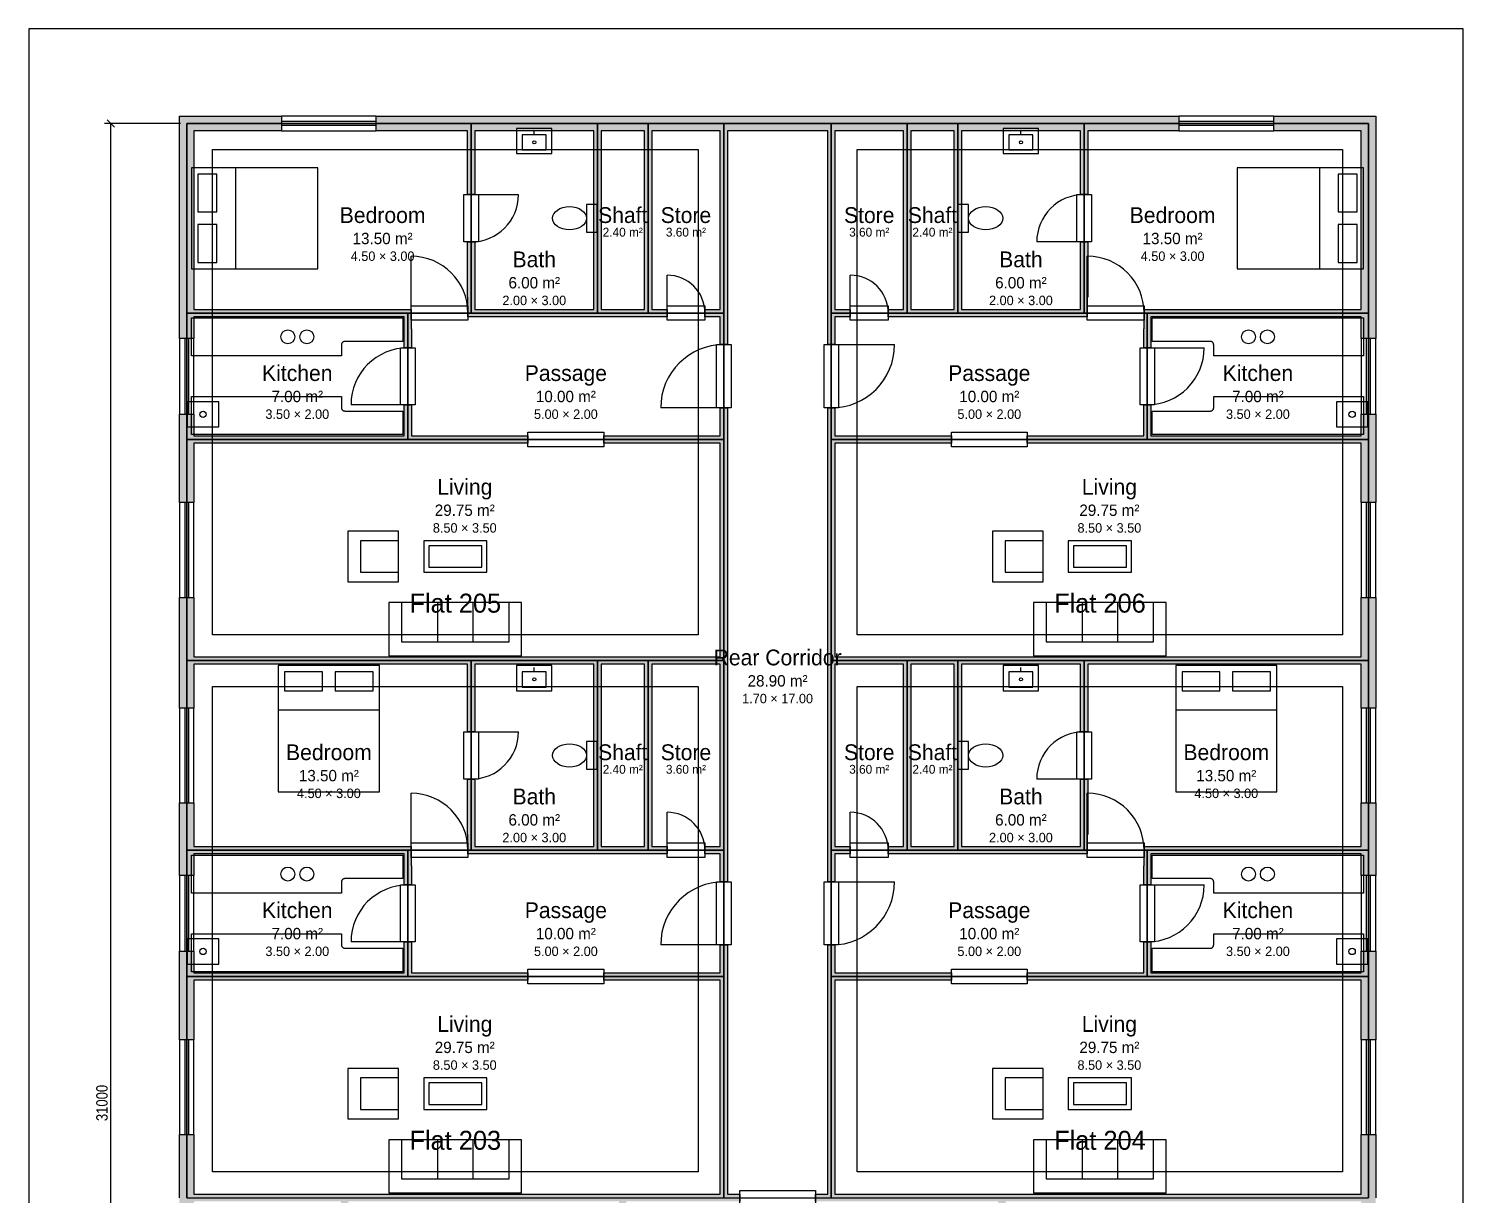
# Model space of a CAD drawing. Header units: metres. Extents: x -9 to 190, y -15 to 60.
# Drawn here: x 129.9 to 152.6, y 16.54 to 35 of the extents above; entities that cross this region are included whole.
import ezdxf
from ezdxf.enums import TextEntityAlignment as Align

# ---------------------------------------------------------------- set-up
doc = ezdxf.new("R2010")
doc.units = ezdxf.units.M
for name, color, linetype in [('DIMENSION', 3, 'Continuous'), ('DOOR-SWING', 2, 'Continuous'), ('FURNITURE', 8, 'Continuous'), ('GLAZING', 4, 'Continuous'), ('HATCH', 8, 'Continuous'), ('TEXT', 7, 'Continuous'), ('WALL', 7, 'Continuous')]:
    doc.layers.add(name, color=color, linetype=linetype)
doc.styles.add('OpenSansCondensed-Light', font='OpenSansCondensed-Light.ttf')
doc.dimstyles.new('EZDXF', dxfattribs={"dimtxt": 0.18, "dimasz": 0.12, "dimexe": 0.1, "dimexo": 0.1, "dimgap": 0.05, "dimtad": 1, "dimdec": 0, "dimlfac": 1000, "dimzin": 12, "dimdsep": 46, "dimtxsty": 'OpenSansCondensed-Light', "dimblk": 'ARCHTICK', "dimcen": 2.5, "dimazin": 3, "dimtfac": 0.5, "dimtmove": 2, "dimatfit": 3})

# ---------------------------------------------------------------- blocks, each defined once
blk = doc.blocks.new('SOFA-3')
for p, q in [((-0.28, -0.42), (-0.28, 0.2)), ((0.28, -0.42), (0.28, 0.2))]:
    blk.add_line(p, q)
for points in [[(-1.05, -0.42), (1.05, -0.42), (1.05, 0.42), (-1.05, 0.42)], [(-0.85, -0.42), (0.85, -0.42), (0.85, 0.2), (-0.85, 0.2)]]:
    blk.add_lwpolyline(points, close=True)
blk = doc.blocks.new('COFFEE')
for points in [[(-0.5, -0.25), (0.5, -0.25), (0.5, 0.25), (-0.5, 0.25)], [(-0.42, -0.17), (0.42, -0.17), (0.42, 0.17), (-0.42, 0.17)]]:
    blk.add_lwpolyline(points, close=True)
blk = doc.blocks.new('ARMCHAIR')
for points in [[(-0.4, -0.4), (0.4, -0.4), (0.4, 0.4), (-0.4, 0.4)], [(-0.25, -0.4), (0.25, -0.4), (0.25, 0.2), (-0.25, 0.2)]]:
    blk.add_lwpolyline(points, close=True)
blk = doc.blocks.new('BED-D')
blk.add_line((-0.8, 0.3), (0.8, 0.3))
for points in [[(-0.8, -1), (0.8, -1), (0.8, 1), (-0.8, 1)], [(-0.7, 0.6), (-0.1, 0.6), (-0.1, 0.9), (-0.7, 0.9)], [(0.1, 0.6), (0.7, 0.6), (0.7, 0.9), (0.1, 0.9)]]:
    blk.add_lwpolyline(points, close=True)
blk = doc.blocks.new('WC')
blk.add_lwpolyline([(-0.22, 0.25), (0.22, 0.25), (0.22, 0.42), (-0.22, 0.42)], close=True)
blk.add_ellipse((0, -0.02), major_axis=(0, 0.27), ratio=0.68)
blk = doc.blocks.new('BASIN')
blk.add_line((0, 0.1), (0, 0.17))
for points in [[(-0.28, -0.2), (0.28, -0.2), (0.28, 0.2), (-0.28, 0.2)], [(-0.19, -0.14), (0.19, -0.14), (0.19, 0.1), (-0.19, 0.1)]]:
    blk.add_lwpolyline(points, close=True)
blk.add_circle((0, -0.02), 0.025)
blk = doc.blocks.new('_ARCHTICK')
at = {"color": 0, "linetype": 'BYBLOCK', "const_width": 0.15}
blk.add_lwpolyline([(-0.5, -0.5), (0.5, 0.5)], dxfattribs=at)

msp = doc.modelspace()

# ---------------------------------------------------------------- hatches: boundary and pattern name
at = {"layer": 'HATCH'}
for points in [[(132.285, 30.385), (132.285, 30.5), (132.285, 30.615), (132.285, 33.385), (132.285, 33.5), (132.285, 33.615), (132.515, 33.615), (133.9, 33.615), (133.9, 33.385), (132.515, 33.385), (132.515, 30.615), (132.515, 30.5575), (135.8425, 30.5575), (135.9, 30.5575), (135.95, 30.5575), (135.95, 30.25), (135.9575, 30.25), (135.9575, 29.95), (135.8425, 29.95), (135.8425, 30.4425), (132.515, 30.4425), (132.515, 30.385), (132.515, 30.1), (132.285, 30.1)], [(150.985, 33.615), (151.1, 33.615), (151.215, 33.615), (151.215, 33.385), (151.215, 30.615), (151.215, 30.5), (151.215, 30.385), (151.215, 30.1), (150.985, 30.1), (150.985, 30.385), (150.985, 30.4425), (147.6575, 30.4425), (147.6575, 29.95), (147.5425, 29.95), (147.5425, 30.25), (147.55, 30.25), (147.55, 30.5575), (147.6, 30.5575), (147.6575, 30.5575), (150.985, 30.5575), (150.985, 30.615), (150.985, 33.385), (149.6, 33.385), (149.6, 33.615)], [(132.285, 28.385), (132.285, 28.5), (132.285, 28.615), (132.285, 28.9), (132.515, 28.9), (132.515, 28.615), (132.515, 28.5575), (135.8425, 28.5575), (135.8425, 29.05), (135.9575, 29.05), (135.9575, 28.5575), (137.8, 28.5575), (137.8, 28.4425), (135.9575, 28.4425), (135.9, 28.4425), (135.8425, 28.4425), (132.515, 28.4425), (132.515, 28.385), (132.515, 27.5), (132.285, 27.5)], [(151.215, 28.615), (151.215, 28.5), (151.215, 28.385), (151.215, 27.5), (150.985, 27.5), (150.985, 28.385), (150.985, 28.4425), (147.6575, 28.4425), (147.6, 28.4425), (147.5425, 28.4425), (145.7, 28.4425), (145.7, 28.5575), (147.5425, 28.5575), (147.5425, 29.05), (147.6575, 29.05), (147.6575, 28.5575), (150.985, 28.5575), (150.985, 28.615), (150.985, 28.9), (151.215, 28.9)], [(132.285, 21.885), (132.285, 22), (132.285, 22.115), (132.285, 22.75), (132.515, 22.75), (132.515, 22.115), (132.515, 22.0575), (135.8425, 22.0575), (135.9, 22.0575), (135.95, 22.0575), (135.95, 21.75), (135.9575, 21.75), (135.9575, 21.45), (135.8425, 21.45), (135.8425, 21.9425), (132.515, 21.9425), (132.515, 21.885), (132.515, 21.6), (132.285, 21.6)], [(151.215, 22.115), (151.215, 22), (151.215, 21.885), (151.215, 21.6), (150.985, 21.6), (150.985, 21.885), (150.985, 21.9425), (147.6575, 21.9425), (147.6575, 21.45), (147.5425, 21.45), (147.5425, 21.75), (147.55, 21.75), (147.55, 22.0575), (147.6, 22.0575), (147.6575, 22.0575), (150.985, 22.0575), (150.985, 22.115), (150.985, 22.75), (151.215, 22.75)], [(132.285, 19.885), (132.285, 20), (132.285, 20.115), (132.285, 20.4), (132.515, 20.4), (132.515, 20.115), (132.515, 20.0575), (135.8425, 20.0575), (135.8425, 20.55), (135.9575, 20.55), (135.9575, 20.0575), (137.8, 20.0575), (137.8, 19.9425), (135.9575, 19.9425), (135.9, 19.9425), (135.8425, 19.9425), (132.515, 19.9425), (132.515, 19.885), (132.515, 19), (132.285, 19)], [(151.215, 20.115), (151.215, 20), (151.215, 19.885), (151.215, 19), (150.985, 19), (150.985, 19.885), (150.985, 19.9425), (147.6575, 19.9425), (147.6, 19.9425), (147.5425, 19.9425), (145.7, 19.9425), (145.7, 20.0575), (147.5425, 20.0575), (147.5425, 20.55), (147.6575, 20.55), (147.6575, 20.0575), (150.985, 20.0575), (150.985, 20.115), (150.985, 20.4), (151.215, 20.4)]]:
    msp.add_hatch(color=8, dxfattribs=at).paths.add_polyline_path(points)
h = msp.add_hatch(color=8, dxfattribs=at)
h.paths.add_polyline_path([(136.785, 33.615), (136.9, 33.615), (137.015, 33.615), (138.785, 33.615), (138.9, 33.615), (139.015, 33.615), (139.585, 33.615), (139.7, 33.615), (139.815, 33.615), (140.785, 33.615), (140.9, 33.615), (141.015, 33.615), (142.485, 33.615), (142.6, 33.615), (142.715, 33.615), (143.685, 33.615), (143.8, 33.615), (143.915, 33.615), (144.485, 33.615), (144.6, 33.615), (144.715, 33.615), (146.485, 33.615), (146.6, 33.615), (146.715, 33.615), (148.1, 33.615), (148.1, 33.385), (146.715, 33.385), (146.6575, 33.385), (146.6575, 32.375), (146.5425, 32.375), (146.5425, 33.385), (146.485, 33.385), (144.715, 33.385), (144.6575, 33.385), (144.6575, 30.5575), (146.5425, 30.5575), (146.5425, 31.625), (146.6575, 31.625), (146.6575, 30.75), (146.65, 30.75), (146.65, 30.4425), (146.6, 30.4425), (146.5425, 30.4425), (144.6575, 30.4425), (144.6, 30.4425), (144.5425, 30.4425), (143.8575, 30.4425), (143.8, 30.4425), (143.7425, 30.4425), (143.5, 30.4425), (143.5, 30.5575), (143.7425, 30.5575), (143.7425, 33.385), (143.685, 33.385), (142.715, 33.385), (142.6575, 33.385), (142.6575, 30.5575), (142.9, 30.5575), (142.9, 30.4425), (142.6575, 30.4425), (142.6575, 30), (142.5425, 30), (142.5425, 30.4425), (142.5425, 30.5), (142.5425, 30.5575), (142.5425, 33.385), (142.485, 33.385), (141.015, 33.385), (140.9575, 33.385), (140.9575, 30.5575), (140.9575, 30.5), (140.9575, 30.4425), (140.9575, 30), (140.8425, 30), (140.8425, 30.4425), (140.6, 30.4425), (140.6, 30.5575), (140.8425, 30.5575), (140.8425, 33.385), (140.785, 33.385), (139.815, 33.385), (139.7575, 33.385), (139.7575, 30.5575), (140, 30.5575), (140, 30.4425), (139.7575, 30.4425), (139.7, 30.4425), (139.6425, 30.4425), (138.9575, 30.4425), (138.9, 30.4425), (138.8425, 30.4425), (136.9575, 30.4425), (136.9, 30.4425), (136.85, 30.4425), (136.85, 30.75), (136.8425, 30.75), (136.8425, 31.625), (136.9575, 31.625), (136.9575, 30.5575), (138.8425, 30.5575), (138.8425, 33.385), (138.785, 33.385), (137.015, 33.385), (136.9575, 33.385), (136.9575, 32.375), (136.8425, 32.375), (136.8425, 33.385), (136.785, 33.385), (135.4, 33.385), (135.4, 33.615)])
h.paths.add_polyline_path([(139.015, 33.385), (138.9575, 33.385), (138.9575, 30.5575), (139.6425, 30.5575), (139.6425, 33.385), (139.585, 33.385)], flags=0)
h.paths.add_polyline_path([(143.8575, 33.385), (143.8575, 30.5575), (144.5425, 30.5575), (144.5425, 33.385), (144.485, 33.385), (143.915, 33.385)], flags=0)
h = msp.add_hatch(color=8, dxfattribs=at)
h.paths.add_polyline_path([(132.285, 24.885), (132.285, 25), (132.285, 25.115), (132.285, 26), (132.515, 26), (132.515, 25.115), (132.515, 25.0575), (136.8425, 25.0575), (136.9, 25.0575), (136.9575, 25.0575), (138.8425, 25.0575), (138.9, 25.0575), (138.9575, 25.0575), (139.6425, 25.0575), (139.7, 25.0575), (139.7575, 25.0575), (140.8425, 25.0575), (140.8425, 28.4425), (139, 28.4425), (139, 28.5575), (140.8425, 28.5575), (140.8425, 29), (140.9575, 29), (140.9575, 28.5575), (140.9575, 28.5), (140.9575, 28.4425), (140.9575, 25.0575), (140.9575, 25), (140.9575, 24.9425), (140.9575, 22.0575), (140.9575, 22), (140.9575, 21.9425), (140.9575, 21.5), (140.8425, 21.5), (140.8425, 21.9425), (140.6, 21.9425), (140.6, 22.0575), (140.8425, 22.0575), (140.8425, 24.9425), (139.7575, 24.9425), (139.7575, 22.0575), (140, 22.0575), (140, 21.9425), (139.7575, 21.9425), (139.7, 21.9425), (139.6425, 21.9425), (138.9575, 21.9425), (138.9, 21.9425), (138.8425, 21.9425), (136.9575, 21.9425), (136.9, 21.9425), (136.85, 21.9425), (136.85, 22.25), (136.8425, 22.25), (136.8425, 23.125), (136.9575, 23.125), (136.9575, 22.0575), (138.8425, 22.0575), (138.8425, 24.9425), (136.9575, 24.9425), (136.9575, 23.875), (136.8425, 23.875), (136.8425, 24.9425), (132.515, 24.9425), (132.515, 24.885), (132.515, 24.25), (132.285, 24.25)])
h.paths.add_polyline_path([(139.6425, 22.0575), (139.6425, 24.9425), (138.9575, 24.9425), (138.9575, 22.0575)], flags=0)
h = msp.add_hatch(color=8, dxfattribs=at)
h.paths.add_polyline_path([(151.215, 25.115), (151.215, 25), (151.215, 24.885), (151.215, 24.25), (150.985, 24.25), (150.985, 24.885), (150.985, 24.9425), (146.6575, 24.9425), (146.6575, 23.875), (146.5425, 23.875), (146.5425, 24.9425), (144.6575, 24.9425), (144.6575, 22.0575), (146.5425, 22.0575), (146.5425, 23.125), (146.6575, 23.125), (146.6575, 22.25), (146.65, 22.25), (146.65, 21.9425), (146.6, 21.9425), (146.5425, 21.9425), (144.6575, 21.9425), (144.6, 21.9425), (144.5425, 21.9425), (143.8575, 21.9425), (143.8, 21.9425), (143.7425, 21.9425), (143.5, 21.9425), (143.5, 22.0575), (143.7425, 22.0575), (143.7425, 24.9425), (142.6575, 24.9425), (142.6575, 22.0575), (142.9, 22.0575), (142.9, 21.9425), (142.6575, 21.9425), (142.6575, 21.5), (142.5425, 21.5), (142.5425, 21.9425), (142.5425, 22), (142.5425, 22.0575), (142.5425, 24.9425), (142.5425, 25), (142.5425, 25.0575), (142.5425, 28.4425), (142.5425, 28.5), (142.5425, 28.5575), (142.5425, 29), (142.6575, 29), (142.6575, 28.5575), (144.5, 28.5575), (144.5, 28.4425), (142.6575, 28.4425), (142.6575, 25.0575), (143.7425, 25.0575), (143.8, 25.0575), (143.8575, 25.0575), (144.5425, 25.0575), (144.6, 25.0575), (144.6575, 25.0575), (146.5425, 25.0575), (146.6, 25.0575), (146.6575, 25.0575), (150.985, 25.0575), (150.985, 25.115), (150.985, 26), (151.215, 26)])
h.paths.add_polyline_path([(144.5425, 24.9425), (143.8575, 24.9425), (143.8575, 22.0575), (144.5425, 22.0575)], flags=0)
h = msp.add_hatch(color=8, dxfattribs=at)
h.paths.add_polyline_path([(132.285, 11.385), (132.285, 11.5), (132.285, 11.615), (132.285, 16.385), (132.285, 16.5), (132.285, 16.615), (132.285, 17.5), (132.515, 17.5), (132.515, 16.615), (132.515, 16.5575), (134.8425, 16.5575), (134.9, 16.5575), (134.9575, 16.5575), (139.2425, 16.5575), (139.3, 16.5575), (139.3575, 16.5575), (140.8425, 16.5575), (140.8425, 19.9425), (139, 19.9425), (139, 20.0575), (140.8425, 20.0575), (140.8425, 20.5), (140.9575, 20.5), (140.9575, 20.0575), (140.9575, 20), (140.9575, 19.9425), (140.9575, 16.5575), (141.15, 16.5575), (141.15, 16.4425), (140.9575, 16.4425), (140.9, 16.4425), (140.8425, 16.4425), (139.3575, 16.4425), (139.3575, 16), (139.2425, 16), (139.2425, 16.4425), (134.9575, 16.4425), (134.9575, 15.75), (134.8425, 15.75), (134.8425, 16.4425), (132.515, 16.4425), (132.515, 16.385), (132.515, 11.615), (132.515, 11.5575), (134.8425, 11.5575), (134.8425, 13.9425), (134.8425, 14), (134.8425, 14.0575), (134.8425, 14.75), (134.9575, 14.75), (134.9575, 14.0575), (135.5, 14.0575), (135.5, 13.9425), (134.9575, 13.9425), (134.9575, 11.5575), (135.8425, 11.5575), (135.9, 11.5575), (135.9575, 11.5575), (137.0425, 11.5575), (137.0425, 13.9425), (136.5, 13.9425), (136.5, 14.0575), (137.0425, 14.0575), (137.1, 14.0575), (137.1575, 14.0575), (137.7, 14.0575), (137.7, 13.9425), (137.1575, 13.9425), (137.1575, 11.5575), (137.8425, 11.5575), (137.9, 11.5575), (137.9575, 11.5575), (138.6425, 11.5575), (138.7, 11.5575), (138.7575, 11.5575), (139.2425, 11.5575), (139.2425, 13.9425), (138.7, 13.9425), (138.7, 14.0575), (139.2425, 14.0575), (139.2425, 14.5), (139.3575, 14.5), (139.3575, 14.0575), (139.3575, 14), (139.3575, 13.9425), (139.3575, 11.5575), (139.9425, 11.5575), (140, 11.5575), (140.0575, 11.5575), (140.8425, 11.5575), (140.9, 11.5575), (140.9575, 11.5575), (141.15, 11.5575), (141.15, 11.4425), (140.9575, 11.4425), (140.9575, 8.5575), (140.9575, 8.5), (140.9575, 8.4425), (140.9575, 8.25), (140.8425, 8.25), (140.8425, 8.4425), (140.75, 8.4425), (140.75, 8.5575), (140.8425, 8.5575), (140.8425, 11.4425), (140.0575, 11.4425), (140.0575, 8.5575), (140.15, 8.5575), (140.15, 8.4425), (140.0575, 8.4425), (140, 8.4425), (139.9425, 8.4425), (139.725, 8.4425), (139.725, 8.5575), (139.9425, 8.5575), (139.9425, 11.4425), (139.3575, 11.4425), (139.3, 11.4425), (139.2425, 11.4425), (138.7575, 11.4425), (138.7575, 8.5575), (138.975, 8.5575), (138.975, 8.4425), (138.7575, 8.4425), (138.7, 8.4425), (138.6425, 8.4425), (137.9575, 8.4425), (137.9, 8.4425), (137.8425, 8.4425), (137.275, 8.4425), (137.275, 8.5575), (137.8425, 8.5575), (137.8425, 11.4425), (137.1575, 11.4425), (137.1, 11.4425), (137.0425, 11.4425), (135.9575, 11.4425), (135.9575, 8.5575), (136.525, 8.5575), (136.525, 8.4425), (135.9575, 8.4425), (135.9575, 8.2), (135.8425, 8.2), (135.8425, 8.4425), (135.8425, 8.5), (135.8425, 8.5575), (135.8425, 11.4425), (134.9575, 11.4425), (134.9, 11.4425), (134.8425, 11.4425), (132.515, 11.4425), (132.515, 11.385), (132.515, 10), (132.285, 10)])
h.paths.add_polyline_path([(138.6425, 11.4425), (137.9575, 11.4425), (137.9575, 8.5575), (138.6425, 8.5575)], flags=0)
h = msp.add_hatch(color=8, dxfattribs=at)
h.paths.add_polyline_path([(151.215, 16.615), (151.215, 16.5), (151.215, 16.385), (151.215, 13.415), (151.215, 13.3), (151.215, 13.185), (151.215, 11.615), (151.215, 11.5), (151.215, 11.385), (151.215, 10), (150.985, 10), (150.985, 11.385), (150.985, 11.4425), (147.6575, 11.4425), (147.6575, 8.5575), (147.6575, 8.5), (147.6575, 8.4425), (147.6575, 8.2), (147.5425, 8.2), (147.5425, 8.4425), (146.975, 8.4425), (146.975, 8.5575), (147.5425, 8.5575), (147.5425, 11.4425), (145.6575, 11.4425), (145.6575, 8.5575), (146.225, 8.5575), (146.225, 8.4425), (145.6575, 8.4425), (145.6, 8.4425), (145.5425, 8.4425), (144.8575, 8.4425), (144.8, 8.4425), (144.7425, 8.4425), (144.525, 8.4425), (144.525, 8.5575), (144.7425, 8.5575), (144.7425, 11.4425), (143.5575, 11.4425), (143.5575, 8.5575), (143.775, 8.5575), (143.775, 8.4425), (143.5575, 8.4425), (143.5, 8.4425), (143.4425, 8.4425), (143.35, 8.4425), (143.35, 8.5575), (143.4425, 8.5575), (143.4425, 11.4425), (142.6575, 11.4425), (142.6575, 8.5575), (142.75, 8.5575), (142.75, 8.4425), (142.6575, 8.4425), (142.6575, 8.25), (142.5425, 8.25), (142.5425, 8.4425), (142.5425, 8.5), (142.5425, 8.5575), (142.5425, 11.4425), (142.35, 11.4425), (142.35, 11.5575), (142.5425, 11.5575), (142.6, 11.5575), (142.6575, 11.5575), (143.4425, 11.5575), (143.5, 11.5575), (143.5575, 11.5575), (144.7425, 11.5575), (144.8, 11.5575), (144.8575, 11.5575), (145.2425, 11.5575), (145.2425, 11.95), (145.3575, 11.95), (145.3575, 11.5575), (145.5425, 11.5575), (145.6, 11.5575), (145.6575, 11.5575), (147.5425, 11.5575), (147.6, 11.5575), (147.6575, 11.5575), (150.985, 11.5575), (150.985, 11.615), (150.985, 13.185), (150.985, 13.2425), (145.3575, 13.2425), (145.3575, 12.85), (145.2425, 12.85), (145.2425, 13.2425), (145.2425, 13.3), (145.2425, 13.3575), (145.2425, 14.3), (145.3575, 14.3), (145.3575, 13.3575), (150.985, 13.3575), (150.985, 13.415), (150.985, 16.385), (150.985, 16.4425), (145.3575, 16.4425), (145.3575, 15.5), (145.2425, 15.5), (145.2425, 16.4425), (142.6575, 16.4425), (142.6, 16.4425), (142.5425, 16.4425), (142.35, 16.4425), (142.35, 16.5575), (142.5425, 16.5575), (142.5425, 19.9425), (142.5425, 20), (142.5425, 20.0575), (142.5425, 20.5), (142.6575, 20.5), (142.6575, 20.0575), (144.5, 20.0575), (144.5, 19.9425), (142.6575, 19.9425), (142.6575, 16.5575), (145.2425, 16.5575), (145.3, 16.5575), (145.3575, 16.5575), (150.985, 16.5575), (150.985, 16.615), (150.985, 17.5), (151.215, 17.5)])
h.paths.add_polyline_path([(144.8575, 11.4425), (144.8575, 8.5575), (145.5425, 8.5575), (145.5425, 11.4425), (145.3575, 11.4425), (145.3, 11.4425), (145.2425, 11.4425)], flags=0)

# ---------------------------------------------------------------- linework, layer by layer
at = {"layer": '_Carpet area'}
for points in [[(132.8094, 25.4094), (132.8094, 33.0906), (140.4906, 33.0906), (140.4906, 25.4094)], [(143.0094, 25.4094), (143.0094, 33.0906), (150.6906, 33.0906), (150.6906, 25.4094)], [(132.8094, 16.9094), (132.8094, 24.5906), (140.4906, 24.5906), (140.4906, 16.9094)], [(143.0094, 16.9094), (143.0094, 24.5906), (150.6906, 24.5906), (150.6906, 16.9094)]]:
    msp.add_lwpolyline(points, close=True, dxfattribs=at)
at = {"layer": '_Door'}
for points in [[(137.015, 32.375), (137.015, 31.625), (136.785, 31.625), (136.785, 32.375)], [(146.485, 31.625), (146.485, 32.375), (146.715, 32.375), (146.715, 31.625)], [(135.95, 30.615), (136.85, 30.615), (136.85, 30.385), (135.95, 30.385)], [(140, 30.615), (140.6, 30.615), (140.6, 30.385), (140, 30.385)], [(142.9, 30.615), (143.5, 30.615), (143.5, 30.385), (142.9, 30.385)], [(146.65, 30.615), (147.55, 30.615), (147.55, 30.385), (146.65, 30.385)], [(140.785, 29), (140.785, 30), (141.015, 30), (141.015, 29)], [(142.715, 30), (142.715, 29), (142.485, 29), (142.485, 30)], [(135.785, 29.05), (135.785, 29.95), (136.015, 29.95), (136.015, 29.05)], [(147.715, 29.95), (147.715, 29.05), (147.485, 29.05), (147.485, 29.95)], [(139, 28.385), (137.8, 28.385), (137.8, 28.615), (139, 28.615)], [(145.7, 28.385), (144.5, 28.385), (144.5, 28.615), (145.7, 28.615)], [(137.015, 23.875), (137.015, 23.125), (136.785, 23.125), (136.785, 23.875)], [(146.485, 23.125), (146.485, 23.875), (146.715, 23.875), (146.715, 23.125)], [(135.95, 22.115), (136.85, 22.115), (136.85, 21.885), (135.95, 21.885)], [(140, 22.115), (140.6, 22.115), (140.6, 21.885), (140, 21.885)], [(142.9, 22.115), (143.5, 22.115), (143.5, 21.885), (142.9, 21.885)], [(146.65, 22.115), (147.55, 22.115), (147.55, 21.885), (146.65, 21.885)], [(135.785, 20.55), (135.785, 21.45), (136.015, 21.45), (136.015, 20.55)], [(140.785, 20.5), (140.785, 21.5), (141.015, 21.5), (141.015, 20.5)], [(142.715, 21.5), (142.715, 20.5), (142.485, 20.5), (142.485, 21.5)], [(147.715, 21.45), (147.715, 20.55), (147.485, 20.55), (147.485, 21.45)], [(139, 19.885), (137.8, 19.885), (137.8, 20.115), (139, 20.115)], [(145.7, 19.885), (144.5, 19.885), (144.5, 20.115), (145.7, 20.115)], [(142.35, 16.385), (141.15, 16.385), (141.15, 16.615), (142.35, 16.615)]]:
    msp.add_lwpolyline(points, close=True, dxfattribs=at)
at = {"layer": '_Floor'}
msp.add_lwpolyline([(129.9, -1.7), (152.6, -1.7), (152.6, 35), (129.9, 35)], close=True, dxfattribs=at)
at = {"layer": '_ResiFSI'}
msp.add_lwpolyline([(132.4, 16.5), (132.4, 20), (132.4, 22), (132.4, 25), (132.4, 28.5), (132.4, 30.5), (132.4, 33.5), (136.9, 33.5), (138.9, 33.5), (139.7, 33.5), (140.9, 33.5), (142.6, 33.5), (143.8, 33.5), (144.6, 33.5), (146.6, 33.5), (151.1, 33.5), (151.1, 30.5), (151.1, 28.5), (151.1, 25), (151.1, 22), (151.1, 20), (151.1, 16.5)], dxfattribs=at)
at = {"layer": '_Room'}
for points in [[(132.4, 30.5), (136.9, 30.5), (136.9, 33.5), (132.4, 33.5)], [(136.9, 30.5), (138.9, 30.5), (138.9, 33.5), (136.9, 33.5)], [(138.9, 30.5), (139.7, 30.5), (139.7, 33.5), (138.9, 33.5)], [(139.7, 30.5), (140.9, 30.5), (140.9, 33.5), (139.7, 33.5)], [(140.9, 16.5), (142.6, 16.5), (142.6, 33.5), (140.9, 33.5)], [(142.6, 30.5), (143.8, 30.5), (143.8, 33.5), (142.6, 33.5)], [(143.8, 30.5), (144.6, 30.5), (144.6, 33.5), (143.8, 33.5)], [(144.6, 30.5), (146.6, 30.5), (146.6, 33.5), (144.6, 33.5)], [(146.6, 30.5), (151.1, 30.5), (151.1, 33.5), (146.6, 33.5)], [(132.4, 28.5), (135.9, 28.5), (135.9, 30.5), (132.4, 30.5)], [(135.9, 28.5), (140.9, 28.5), (140.9, 30.5), (135.9, 30.5)], [(142.6, 28.5), (147.6, 28.5), (147.6, 30.5), (142.6, 30.5)], [(147.6, 28.5), (151.1, 28.5), (151.1, 30.5), (147.6, 30.5)], [(132.4, 25), (140.9, 25), (140.9, 28.5), (132.4, 28.5)], [(142.6, 25), (151.1, 25), (151.1, 28.5), (142.6, 28.5)], [(132.4, 22), (136.9, 22), (136.9, 25), (132.4, 25)], [(136.9, 22), (138.9, 22), (138.9, 25), (136.9, 25)], [(138.9, 22), (139.7, 22), (139.7, 25), (138.9, 25)], [(139.7, 22), (140.9, 22), (140.9, 25), (139.7, 25)], [(142.6, 22), (143.8, 22), (143.8, 25), (142.6, 25)], [(143.8, 22), (144.6, 22), (144.6, 25), (143.8, 25)], [(144.6, 22), (146.6, 22), (146.6, 25), (144.6, 25)], [(146.6, 22), (151.1, 22), (151.1, 25), (146.6, 25)], [(132.4, 20), (135.9, 20), (135.9, 22), (132.4, 22)], [(135.9, 20), (140.9, 20), (140.9, 22), (135.9, 22)], [(142.6, 20), (147.6, 20), (147.6, 22), (142.6, 22)], [(147.6, 20), (151.1, 20), (151.1, 22), (147.6, 22)], [(132.4, 16.5), (140.9, 16.5), (140.9, 20), (132.4, 20)], [(142.6, 16.5), (151.1, 16.5), (151.1, 20), (142.6, 20)]]:
    msp.add_lwpolyline(points, close=True, dxfattribs=at)
at = {"layer": '_Window'}
for points in [[(135.4, 33.615), (133.9, 33.615), (133.9, 33.385), (135.4, 33.385)], [(149.6, 33.615), (148.1, 33.615), (148.1, 33.385), (149.6, 33.385)], [(132.285, 30.1), (132.285, 28.9), (132.515, 28.9), (132.515, 30.1)], [(151.215, 28.9), (151.215, 30.1), (150.985, 30.1), (150.985, 28.9)], [(132.285, 27.5), (132.285, 26), (132.515, 26), (132.515, 27.5)], [(151.215, 26), (151.215, 27.5), (150.985, 27.5), (150.985, 26)], [(132.285, 24.25), (132.285, 22.75), (132.515, 22.75), (132.515, 24.25)], [(151.215, 22.75), (151.215, 24.25), (150.985, 24.25), (150.985, 22.75)], [(132.285, 21.6), (132.285, 20.4), (132.515, 20.4), (132.515, 21.6)], [(151.215, 20.4), (151.215, 21.6), (150.985, 21.6), (150.985, 20.4)], [(132.285, 19), (132.285, 17.5), (132.515, 17.5), (132.515, 19)], [(151.215, 17.5), (151.215, 19), (150.985, 19), (150.985, 17.5)]]:
    msp.add_lwpolyline(points, close=True, dxfattribs=at)
at = {"layer": 'DOOR-SWING'}
for p, q in [((136.9, 32.375), (137.65, 32.375)), ((146.6, 31.625), (145.85, 31.625)), ((135.95, 30.5), (135.95, 31.4)), ((146.65, 30.5), (146.65, 31.4)), ((140, 30.5), (140, 31.1)), ((142.9, 30.5), (142.9, 31.1)), ((142.6, 30), (143.6, 30)), ((147.6, 29.95), (148.5, 29.95)), ((135.9, 29.05), (135, 29.05)), ((140.9, 29), (139.9, 29)), ((136.9, 23.875), (137.65, 23.875)), ((146.6, 23.125), (145.85, 23.125)), ((135.95, 22), (135.95, 22.9)), ((146.65, 22), (146.65, 22.9)), ((140, 22), (140, 22.6)), ((142.9, 22), (142.9, 22.6)), ((142.6, 21.5), (143.6, 21.5)), ((147.6, 21.45), (148.5, 21.45)), ((135.9, 20.55), (135, 20.55)), ((140.9, 20.5), (139.9, 20.5))]:
    msp.add_line(p, q, dxfattribs=at)
for centre, radius, start, end in [((136.9, 32.375), 0.75, -90, 0), ((146.6, 31.625), 0.75, 90, 180), ((135.95, 30.5), 0.9, 0, 90), ((146.65, 30.5), 0.9, 0, 90), ((140, 30.5), 0.6, 0, 90), ((142.9, 30.5), 0.6, 0, 90), ((140.9, 29), 1, 90, 180), ((142.6, 30), 1, -90, 0), ((135.9, 29.05), 0.9, 90, 180), ((147.6, 29.95), 0.9, -90, 0), ((136.9, 23.875), 0.75, -90, 0), ((146.6, 23.125), 0.75, 90, 180), ((135.95, 22), 0.9, 0, 90), ((146.65, 22), 0.9, 0, 90), ((140, 22), 0.6, 0, 90), ((142.9, 22), 0.6, 0, 90), ((135.9, 20.55), 0.9, 90, 180), ((140.9, 20.5), 1, 90, 180), ((142.6, 21.5), 1, -90, 0), ((147.6, 21.45), 0.9, -90, 0)]:
    msp.add_arc(centre, radius, start, end, dxfattribs=at)
at = {"layer": 'FURNITURE'}
for points in [[(132.4775, 30.4225), (135.8225, 30.4225), (135.8225, 30.05), (134.9, 30.05), (134.8951, 30.0498), (134.8902, 30.049), (134.8855, 30.0478), (134.8809, 30.0462), (134.8764, 30.0441), (134.8722, 30.0416), (134.8683, 30.0387), (134.8646, 30.0354), (134.8613, 30.0317), (134.8584, 30.0278), (134.8559, 30.0236), (134.8538, 30.0191), (134.8522, 30.0145), (134.851, 30.0098), (134.8502, 30.0049), (134.85, 30), (134.85, 29.8225), (132.4775, 29.8225)], [(147.6775, 30.4225), (151.0225, 30.4225), (151.0225, 29.8225), (148.65, 29.8225), (148.65, 30), (148.6498, 30.0049), (148.649, 30.0098), (148.6478, 30.0145), (148.6462, 30.0191), (148.6441, 30.0236), (148.6416, 30.0278), (148.6387, 30.0317), (148.6354, 30.0354), (148.6317, 30.0387), (148.6278, 30.0416), (148.6236, 30.0441), (148.6191, 30.0462), (148.6145, 30.0478), (148.6098, 30.049), (148.6049, 30.0498), (148.6, 30.05), (147.6775, 30.05)], [(132.409, 28.6978), (132.909, 28.6978), (132.909, 29.0978), (132.409, 29.0978)], [(132.4775, 29.1775), (134.85, 29.1775), (134.85, 29), (134.8502, 28.9951), (134.851, 28.9902), (134.8522, 28.9855), (134.8538, 28.9809), (134.8559, 28.9764), (134.8584, 28.9722), (134.8613, 28.9683), (134.8646, 28.9646), (134.8683, 28.9613), (134.8722, 28.9584), (134.8764, 28.9559), (134.8809, 28.9538), (134.8855, 28.9522), (134.8902, 28.951), (134.8951, 28.9502), (134.9, 28.95), (135.8225, 28.95), (135.8225, 28.5775), (132.4775, 28.5775)], [(147.6775, 28.95), (148.6, 28.95), (148.6049, 28.9502), (148.6098, 28.951), (148.6145, 28.9522), (148.6191, 28.9538), (148.6236, 28.9559), (148.6278, 28.9584), (148.6317, 28.9613), (148.6354, 28.9646), (148.6387, 28.9683), (148.6416, 28.9722), (148.6441, 28.9764), (148.6462, 28.9809), (148.6478, 28.9855), (148.649, 28.9902), (148.6498, 28.9951), (148.65, 29), (148.65, 29.1775), (151.0225, 29.1775), (151.0225, 28.5775), (147.6775, 28.5775)], [(150.591, 28.6978), (151.091, 28.6978), (151.091, 29.0978), (150.591, 29.0978)], [(132.4775, 21.9225), (135.8225, 21.9225), (135.8225, 21.55), (134.9, 21.55), (134.8951, 21.5498), (134.8902, 21.549), (134.8855, 21.5478), (134.8809, 21.5462), (134.8764, 21.5441), (134.8722, 21.5416), (134.8683, 21.5387), (134.8646, 21.5354), (134.8613, 21.5317), (134.8584, 21.5278), (134.8559, 21.5236), (134.8538, 21.5191), (134.8522, 21.5145), (134.851, 21.5098), (134.8502, 21.5049), (134.85, 21.5), (134.85, 21.3225), (132.4775, 21.3225)], [(147.6775, 21.9225), (151.0225, 21.9225), (151.0225, 21.3225), (148.65, 21.3225), (148.65, 21.5), (148.6498, 21.5049), (148.649, 21.5098), (148.6478, 21.5145), (148.6462, 21.5191), (148.6441, 21.5236), (148.6416, 21.5278), (148.6387, 21.5317), (148.6354, 21.5354), (148.6317, 21.5387), (148.6278, 21.5416), (148.6236, 21.5441), (148.6191, 21.5462), (148.6145, 21.5478), (148.6098, 21.549), (148.6049, 21.5498), (148.6, 21.55), (147.6775, 21.55)], [(132.4775, 20.6775), (134.85, 20.6775), (134.85, 20.5), (134.8502, 20.4951), (134.851, 20.4902), (134.8522, 20.4855), (134.8538, 20.4809), (134.8559, 20.4764), (134.8584, 20.4722), (134.8613, 20.4683), (134.8646, 20.4646), (134.8683, 20.4613), (134.8722, 20.4584), (134.8764, 20.4559), (134.8809, 20.4538), (134.8855, 20.4522), (134.8902, 20.451), (134.8951, 20.4502), (134.9, 20.45), (135.8225, 20.45), (135.8225, 20.0775), (132.4775, 20.0775)], [(147.6775, 20.45), (148.6, 20.45), (148.6049, 20.4502), (148.6098, 20.451), (148.6145, 20.4522), (148.6191, 20.4538), (148.6236, 20.4559), (148.6278, 20.4584), (148.6317, 20.4613), (148.6354, 20.4646), (148.6387, 20.4683), (148.6416, 20.4722), (148.6441, 20.4764), (148.6462, 20.4809), (148.6478, 20.4855), (148.649, 20.4902), (148.6498, 20.4951), (148.65, 20.5), (148.65, 20.6775), (151.0225, 20.6775), (151.0225, 20.0775), (147.6775, 20.0775)], [(132.409, 20.1978), (132.909, 20.1978), (132.909, 20.5978), (132.409, 20.5978)], [(150.591, 20.1978), (151.091, 20.1978), (151.091, 20.5978), (150.591, 20.5978)]]:
    msp.add_lwpolyline(points, close=True, dxfattribs=at)
for centre, radius in [((134, 30.1225), 0.11), ((134.3, 30.1225), 0.11), ((149.2, 30.1225), 0.11), ((149.5, 30.1225), 0.11), ((132.659, 28.8978), 0.05), ((150.841, 28.8978), 0.05), ((134, 21.6225), 0.11), ((134.3, 21.6225), 0.11), ((149.2, 21.6225), 0.11), ((149.5, 21.6225), 0.11), ((132.659, 20.3978), 0.05), ((150.841, 20.3978), 0.05)]:
    msp.add_circle(centre, radius, dxfattribs=at)
at = {"layer": 'GLAZING'}
for p, q in [((135.4, 33.53), (133.9, 33.53)), ((135.4, 33.47), (133.9, 33.47)), ((149.6, 33.53), (148.1, 33.53)), ((149.6, 33.47), (148.1, 33.47)), ((132.37, 30.1), (132.37, 28.9)), ((132.43, 30.1), (132.43, 28.9)), ((151.07, 28.9), (151.07, 30.1)), ((151.13, 28.9), (151.13, 30.1)), ((132.37, 27.5), (132.37, 26)), ((132.43, 27.5), (132.43, 26)), ((151.07, 26), (151.07, 27.5)), ((151.13, 26), (151.13, 27.5)), ((132.37, 24.25), (132.37, 22.75)), ((132.43, 24.25), (132.43, 22.75)), ((151.07, 22.75), (151.07, 24.25)), ((151.13, 22.75), (151.13, 24.25)), ((132.37, 21.6), (132.37, 20.4)), ((132.43, 21.6), (132.43, 20.4)), ((151.07, 20.4), (151.07, 21.6)), ((151.13, 20.4), (151.13, 21.6)), ((132.37, 19), (132.37, 17.5)), ((132.43, 19), (132.43, 17.5)), ((151.07, 17.5), (151.07, 19)), ((151.13, 17.5), (151.13, 19))]:
    msp.add_line(p, q, dxfattribs=at)
at = {"layer": 'WALL'}
for points in [[(132.285, 30.385), (132.285, 30.5), (132.285, 30.615), (132.285, 33.385), (132.285, 33.5), (132.285, 33.615), (132.515, 33.615), (133.9, 33.615), (133.9, 33.385), (132.515, 33.385), (132.515, 30.615), (132.515, 30.5575), (135.8425, 30.5575), (135.9, 30.5575), (135.95, 30.5575), (135.95, 30.25), (135.9575, 30.25), (135.9575, 29.95), (135.8425, 29.95), (135.8425, 30.4425), (132.515, 30.4425), (132.515, 30.385), (132.515, 30.1), (132.285, 30.1)], [(136.785, 33.615), (136.9, 33.615), (137.015, 33.615), (138.785, 33.615), (138.9, 33.615), (139.015, 33.615), (139.585, 33.615), (139.7, 33.615), (139.815, 33.615), (140.785, 33.615), (140.9, 33.615), (141.015, 33.615), (142.485, 33.615), (142.6, 33.615), (142.715, 33.615), (143.685, 33.615), (143.8, 33.615), (143.915, 33.615), (144.485, 33.615), (144.6, 33.615), (144.715, 33.615), (146.485, 33.615), (146.6, 33.615), (146.715, 33.615), (148.1, 33.615), (148.1, 33.385), (146.715, 33.385), (146.6575, 33.385), (146.6575, 32.375), (146.5425, 32.375), (146.5425, 33.385), (146.485, 33.385), (144.715, 33.385), (144.6575, 33.385), (144.6575, 30.5575), (146.5425, 30.5575), (146.5425, 31.625), (146.6575, 31.625), (146.6575, 30.75), (146.65, 30.75), (146.65, 30.4425), (146.6, 30.4425), (146.5425, 30.4425), (144.6575, 30.4425), (144.6, 30.4425), (144.5425, 30.4425), (143.8575, 30.4425), (143.8, 30.4425), (143.7425, 30.4425), (143.5, 30.4425), (143.5, 30.5575), (143.7425, 30.5575), (143.7425, 33.385), (143.685, 33.385), (142.715, 33.385), (142.6575, 33.385), (142.6575, 30.5575), (142.9, 30.5575), (142.9, 30.4425), (142.6575, 30.4425), (142.6575, 30), (142.5425, 30), (142.5425, 30.4425), (142.5425, 30.5), (142.5425, 30.5575), (142.5425, 33.385), (142.485, 33.385), (141.015, 33.385), (140.9575, 33.385), (140.9575, 30.5575), (140.9575, 30.5), (140.9575, 30.4425), (140.9575, 30), (140.8425, 30), (140.8425, 30.4425), (140.6, 30.4425), (140.6, 30.5575), (140.8425, 30.5575), (140.8425, 33.385), (140.785, 33.385), (139.815, 33.385), (139.7575, 33.385), (139.7575, 30.5575), (140, 30.5575), (140, 30.4425), (139.7575, 30.4425), (139.7, 30.4425), (139.6425, 30.4425), (138.9575, 30.4425), (138.9, 30.4425), (138.8425, 30.4425), (136.9575, 30.4425), (136.9, 30.4425), (136.85, 30.4425), (136.85, 30.75), (136.8425, 30.75), (136.8425, 31.625), (136.9575, 31.625), (136.9575, 30.5575), (138.8425, 30.5575), (138.8425, 33.385), (138.785, 33.385), (137.015, 33.385), (136.9575, 33.385), (136.9575, 32.375), (136.8425, 32.375), (136.8425, 33.385), (136.785, 33.385), (135.4, 33.385), (135.4, 33.615)], [(150.985, 33.615), (151.1, 33.615), (151.215, 33.615), (151.215, 33.385), (151.215, 30.615), (151.215, 30.5), (151.215, 30.385), (151.215, 30.1), (150.985, 30.1), (150.985, 30.385), (150.985, 30.4425), (147.6575, 30.4425), (147.6575, 29.95), (147.5425, 29.95), (147.5425, 30.25), (147.55, 30.25), (147.55, 30.5575), (147.6, 30.5575), (147.6575, 30.5575), (150.985, 30.5575), (150.985, 30.615), (150.985, 33.385), (149.6, 33.385), (149.6, 33.615)], [(139.015, 33.385), (138.9575, 33.385), (138.9575, 30.5575), (139.6425, 30.5575), (139.6425, 33.385), (139.585, 33.385)], [(143.8575, 33.385), (143.8575, 30.5575), (144.5425, 30.5575), (144.5425, 33.385), (144.485, 33.385), (143.915, 33.385)], [(132.285, 28.385), (132.285, 28.5), (132.285, 28.615), (132.285, 28.9), (132.515, 28.9), (132.515, 28.615), (132.515, 28.5575), (135.8425, 28.5575), (135.8425, 29.05), (135.9575, 29.05), (135.9575, 28.5575), (137.8, 28.5575), (137.8, 28.4425), (135.9575, 28.4425), (135.9, 28.4425), (135.8425, 28.4425), (132.515, 28.4425), (132.515, 28.385), (132.515, 27.5), (132.285, 27.5)], [(132.285, 24.885), (132.285, 25), (132.285, 25.115), (132.285, 26), (132.515, 26), (132.515, 25.115), (132.515, 25.0575), (136.8425, 25.0575), (136.9, 25.0575), (136.9575, 25.0575), (138.8425, 25.0575), (138.9, 25.0575), (138.9575, 25.0575), (139.6425, 25.0575), (139.7, 25.0575), (139.7575, 25.0575), (140.8425, 25.0575), (140.8425, 28.4425), (139, 28.4425), (139, 28.5575), (140.8425, 28.5575), (140.8425, 29), (140.9575, 29), (140.9575, 28.5575), (140.9575, 28.5), (140.9575, 28.4425), (140.9575, 25.0575), (140.9575, 25), (140.9575, 24.9425), (140.9575, 22.0575), (140.9575, 22), (140.9575, 21.9425), (140.9575, 21.5), (140.8425, 21.5), (140.8425, 21.9425), (140.6, 21.9425), (140.6, 22.0575), (140.8425, 22.0575), (140.8425, 24.9425), (139.7575, 24.9425), (139.7575, 22.0575), (140, 22.0575), (140, 21.9425), (139.7575, 21.9425), (139.7, 21.9425), (139.6425, 21.9425), (138.9575, 21.9425), (138.9, 21.9425), (138.8425, 21.9425), (136.9575, 21.9425), (136.9, 21.9425), (136.85, 21.9425), (136.85, 22.25), (136.8425, 22.25), (136.8425, 23.125), (136.9575, 23.125), (136.9575, 22.0575), (138.8425, 22.0575), (138.8425, 24.9425), (136.9575, 24.9425), (136.9575, 23.875), (136.8425, 23.875), (136.8425, 24.9425), (132.515, 24.9425), (132.515, 24.885), (132.515, 24.25), (132.285, 24.25)], [(151.215, 25.115), (151.215, 25), (151.215, 24.885), (151.215, 24.25), (150.985, 24.25), (150.985, 24.885), (150.985, 24.9425), (146.6575, 24.9425), (146.6575, 23.875), (146.5425, 23.875), (146.5425, 24.9425), (144.6575, 24.9425), (144.6575, 22.0575), (146.5425, 22.0575), (146.5425, 23.125), (146.6575, 23.125), (146.6575, 22.25), (146.65, 22.25), (146.65, 21.9425), (146.6, 21.9425), (146.5425, 21.9425), (144.6575, 21.9425), (144.6, 21.9425), (144.5425, 21.9425), (143.8575, 21.9425), (143.8, 21.9425), (143.7425, 21.9425), (143.5, 21.9425), (143.5, 22.0575), (143.7425, 22.0575), (143.7425, 24.9425), (142.6575, 24.9425), (142.6575, 22.0575), (142.9, 22.0575), (142.9, 21.9425), (142.6575, 21.9425), (142.6575, 21.5), (142.5425, 21.5), (142.5425, 21.9425), (142.5425, 22), (142.5425, 22.0575), (142.5425, 24.9425), (142.5425, 25), (142.5425, 25.0575), (142.5425, 28.4425), (142.5425, 28.5), (142.5425, 28.5575), (142.5425, 29), (142.6575, 29), (142.6575, 28.5575), (144.5, 28.5575), (144.5, 28.4425), (142.6575, 28.4425), (142.6575, 25.0575), (143.7425, 25.0575), (143.8, 25.0575), (143.8575, 25.0575), (144.5425, 25.0575), (144.6, 25.0575), (144.6575, 25.0575), (146.5425, 25.0575), (146.6, 25.0575), (146.6575, 25.0575), (150.985, 25.0575), (150.985, 25.115), (150.985, 26), (151.215, 26)], [(151.215, 28.615), (151.215, 28.5), (151.215, 28.385), (151.215, 27.5), (150.985, 27.5), (150.985, 28.385), (150.985, 28.4425), (147.6575, 28.4425), (147.6, 28.4425), (147.5425, 28.4425), (145.7, 28.4425), (145.7, 28.5575), (147.5425, 28.5575), (147.5425, 29.05), (147.6575, 29.05), (147.6575, 28.5575), (150.985, 28.5575), (150.985, 28.615), (150.985, 28.9), (151.215, 28.9)], [(139.6425, 22.0575), (139.6425, 24.9425), (138.9575, 24.9425), (138.9575, 22.0575)], [(144.5425, 24.9425), (143.8575, 24.9425), (143.8575, 22.0575), (144.5425, 22.0575)], [(132.285, 21.885), (132.285, 22), (132.285, 22.115), (132.285, 22.75), (132.515, 22.75), (132.515, 22.115), (132.515, 22.0575), (135.8425, 22.0575), (135.9, 22.0575), (135.95, 22.0575), (135.95, 21.75), (135.9575, 21.75), (135.9575, 21.45), (135.8425, 21.45), (135.8425, 21.9425), (132.515, 21.9425), (132.515, 21.885), (132.515, 21.6), (132.285, 21.6)], [(151.215, 22.115), (151.215, 22), (151.215, 21.885), (151.215, 21.6), (150.985, 21.6), (150.985, 21.885), (150.985, 21.9425), (147.6575, 21.9425), (147.6575, 21.45), (147.5425, 21.45), (147.5425, 21.75), (147.55, 21.75), (147.55, 22.0575), (147.6, 22.0575), (147.6575, 22.0575), (150.985, 22.0575), (150.985, 22.115), (150.985, 22.75), (151.215, 22.75)], [(132.285, 19.885), (132.285, 20), (132.285, 20.115), (132.285, 20.4), (132.515, 20.4), (132.515, 20.115), (132.515, 20.0575), (135.8425, 20.0575), (135.8425, 20.55), (135.9575, 20.55), (135.9575, 20.0575), (137.8, 20.0575), (137.8, 19.9425), (135.9575, 19.9425), (135.9, 19.9425), (135.8425, 19.9425), (132.515, 19.9425), (132.515, 19.885), (132.515, 19), (132.285, 19)], [(151.215, 20.115), (151.215, 20), (151.215, 19.885), (151.215, 19), (150.985, 19), (150.985, 19.885), (150.985, 19.9425), (147.6575, 19.9425), (147.6, 19.9425), (147.5425, 19.9425), (145.7, 19.9425), (145.7, 20.0575), (147.5425, 20.0575), (147.5425, 20.55), (147.6575, 20.55), (147.6575, 20.0575), (150.985, 20.0575), (150.985, 20.115), (150.985, 20.4), (151.215, 20.4)]]:
    msp.add_lwpolyline(points, close=True, dxfattribs=at)
for points in [[(132.285, 16.5), (132.285, 16.615), (132.285, 17.5), (132.515, 17.5), (132.515, 16.615), (132.515, 16.5575), (134.8425, 16.5575), (134.9, 16.5575), (134.9575, 16.5575), (139.2425, 16.5575), (139.3, 16.5575), (139.3575, 16.5575), (140.8425, 16.5575), (140.8425, 19.9425), (139, 19.9425), (139, 20.0575), (140.8425, 20.0575), (140.8425, 20.5), (140.9575, 20.5), (140.9575, 20.0575), (140.9575, 20), (140.9575, 19.9425), (140.9575, 16.5575), (141.15, 16.5575), (141.15, 16.4425)], [(142.35, 16.4425), (142.35, 16.5575), (142.5425, 16.5575), (142.5425, 19.9425), (142.5425, 20), (142.5425, 20.0575), (142.5425, 20.5), (142.6575, 20.5), (142.6575, 20.0575), (144.5, 20.0575), (144.5, 19.9425), (142.6575, 19.9425), (142.6575, 16.5575), (145.2425, 16.5575), (145.3, 16.5575), (145.3575, 16.5575), (150.985, 16.5575), (150.985, 16.615), (150.985, 17.5), (151.215, 17.5), (151.215, 16.615), (151.215, 16.5)]]:
    msp.add_lwpolyline(points, dxfattribs=at)

# ---------------------------------------------------------------- block references
at = {"layer": 'FURNITURE'}
for name, p in [('BASIN', (137.9, 33.2225)), ('BASIN', (145.6, 33.2225)), ('BED-D', (134.65, 23.9225)), ('BASIN', (137.9, 24.7225)), ('BASIN', (145.6, 24.7225)), ('BED-D', (148.85, 23.9225))]:
    msp.add_blockref(name, p, dxfattribs=at)
for name, p, rotation in [('BED-D', (133.4775, 32), 90), ('BED-D', (150.0225, 32), 270), ('WC', (138.4775, 32), 270), ('WC', (145.0225, 32), 90), ('ARMCHAIR', (135.35, 26.6475), 90), ('ARMCHAIR', (145.55, 26.6475), 90), ('COFFEE', (136.65, 26.6475), 180), ('COFFEE', (146.85, 26.6475), 180), ('SOFA-3', (136.65, 25.4975), 180), ('SOFA-3', (146.85, 25.4975), 180), ('WC', (138.4775, 23.5), 270), ('WC', (145.0225, 23.5), 90), ('ARMCHAIR', (135.35, 18.1475), 90), ('COFFEE', (136.65, 18.1475), 180), ('ARMCHAIR', (145.55, 18.1475), 90), ('COFFEE', (146.85, 18.1475), 180), ('SOFA-3', (136.65, 16.9975), 180), ('SOFA-3', (146.85, 16.9975), 180)]:
    msp.add_blockref(name, p, dxfattribs=dict(at, rotation=rotation))

# ---------------------------------------------------------------- texts
at = {"layer": '_Carpet area'}
for s, p in [('Flat 205', (136.65, 25.9094)), ('Flat 206', (146.85, 25.9094)), ('Flat 203', (136.65, 17.4094)), ('Flat 204', (146.85, 17.4094))]:
    msp.add_text(s, height=0.3, dxfattribs=at).set_placement(p, align=Align.MIDDLE_CENTER)
at = {"layer": '_Room'}
for s, p in [('Bedroom', (135.5, 32.05)), ('Shaft', (139.3, 32.05)), ('Store', (140.3, 32.05)), ('Store', (143.2, 32.05)), ('Shaft', (144.2, 32.05)), ('Bedroom', (148, 32.05)), ('Bath', (137.9, 31.35)), ('Bath', (145.6, 31.35)), ('Kitchen', (134.15, 29.55)), ('Passage', (138.4, 29.55)), ('Passage', (145.1, 29.55)), ('Kitchen', (149.35, 29.55)), ('Living', (136.8, 27.75)), ('Living', (147, 27.75)), ('Rear Corridor', (141.75, 25.05)), ('Bedroom', (134.65, 23.55)), ('Shaft', (139.3, 23.55)), ('Store', (140.3, 23.55)), ('Store', (143.2, 23.55)), ('Shaft', (144.2, 23.55)), ('Bedroom', (148.85, 23.55)), ('Bath', (137.9, 22.85)), ('Bath', (145.6, 22.85)), ('Kitchen', (134.15, 21.05)), ('Passage', (138.4, 21.05)), ('Passage', (145.1, 21.05)), ('Kitchen', (149.35, 21.05)), ('Living', (136.8, 19.25)), ('Living', (147, 19.25))]:
    msp.add_text(s, height=0.25, dxfattribs=at).set_placement(p, align=Align.MIDDLE_CENTER)
at = {"layer": 'TEXT'}
for s, height, p in [('2.40 m²', 0.14, (139.3, 31.78)), ('3.60 m²', 0.14, (140.3, 31.78)), ('3.60 m²', 0.14, (143.2, 31.78)), ('2.40 m²', 0.14, (144.2, 31.78)), ('13.50 m²', 0.18, (135.5, 31.68)), ('13.50 m²', 0.18, (148, 31.68)), ('4.50 × 3.00', 0.15, (135.5, 31.4)), ('4.50 × 3.00', 0.15, (148, 31.4)), ('6.00 m²', 0.18, (137.9, 30.98)), ('6.00 m²', 0.18, (145.6, 30.98)), ('2.00 × 3.00', 0.15, (137.9, 30.7)), ('2.00 × 3.00', 0.15, (145.6, 30.7)), ('7.00 m²', 0.18, (134.15, 29.18)), ('10.00 m²', 0.18, (138.4, 29.18)), ('10.00 m²', 0.18, (145.1, 29.18)), ('7.00 m²', 0.18, (149.35, 29.18)), ('3.50 × 2.00', 0.15, (134.15, 28.9)), ('5.00 × 2.00', 0.15, (138.4, 28.9)), ('5.00 × 2.00', 0.15, (145.1, 28.9)), ('3.50 × 2.00', 0.15, (149.35, 28.9)), ('29.75 m²', 0.18, (136.8, 27.38)), ('29.75 m²', 0.18, (147, 27.38)), ('8.50 × 3.50', 0.15, (136.8, 27.1)), ('8.50 × 3.50', 0.15, (147, 27.1)), ('28.90 m²', 0.18, (141.75, 24.68)), ('1.70 × 17.00', 0.15, (141.75, 24.4)), ('13.50 m²', 0.18, (134.65, 23.18)), ('2.40 m²', 0.14, (139.3, 23.28)), ('3.60 m²', 0.14, (140.3, 23.28)), ('3.60 m²', 0.14, (143.2, 23.28)), ('2.40 m²', 0.14, (144.2, 23.28)), ('13.50 m²', 0.18, (148.85, 23.18)), ('4.50 × 3.00', 0.15, (134.65, 22.9)), ('4.50 × 3.00', 0.15, (148.85, 22.9)), ('6.00 m²', 0.18, (137.9, 22.48)), ('6.00 m²', 0.18, (145.6, 22.48)), ('2.00 × 3.00', 0.15, (137.9, 22.2)), ('2.00 × 3.00', 0.15, (145.6, 22.2)), ('7.00 m²', 0.18, (134.15, 20.68)), ('10.00 m²', 0.18, (138.4, 20.68)), ('10.00 m²', 0.18, (145.1, 20.68)), ('7.00 m²', 0.18, (149.35, 20.68)), ('3.50 × 2.00', 0.15, (134.15, 20.4)), ('5.00 × 2.00', 0.15, (138.4, 20.4)), ('5.00 × 2.00', 0.15, (145.1, 20.4)), ('3.50 × 2.00', 0.15, (149.35, 20.4)), ('29.75 m²', 0.18, (136.8, 18.88)), ('29.75 m²', 0.18, (147, 18.88)), ('8.50 × 3.50', 0.15, (136.8, 18.6)), ('8.50 × 3.50', 0.15, (147, 18.6))]:
    msp.add_text(s, height=height, dxfattribs=at).set_placement(p, align=Align.MIDDLE_CENTER)

# ---------------------------------------------------------------- dimensions: what is measured, and where the dimension line sits
at = {"layer": 'DIMENSION'}
msp.add_linear_dim(base=(131.2, 2.5), p1=(132.4, 2.5), p2=(132.4, 33.5), angle=90, dimstyle='EZDXF', dxfattribs=at).render()

doc.saveas('drawing.dxf')
